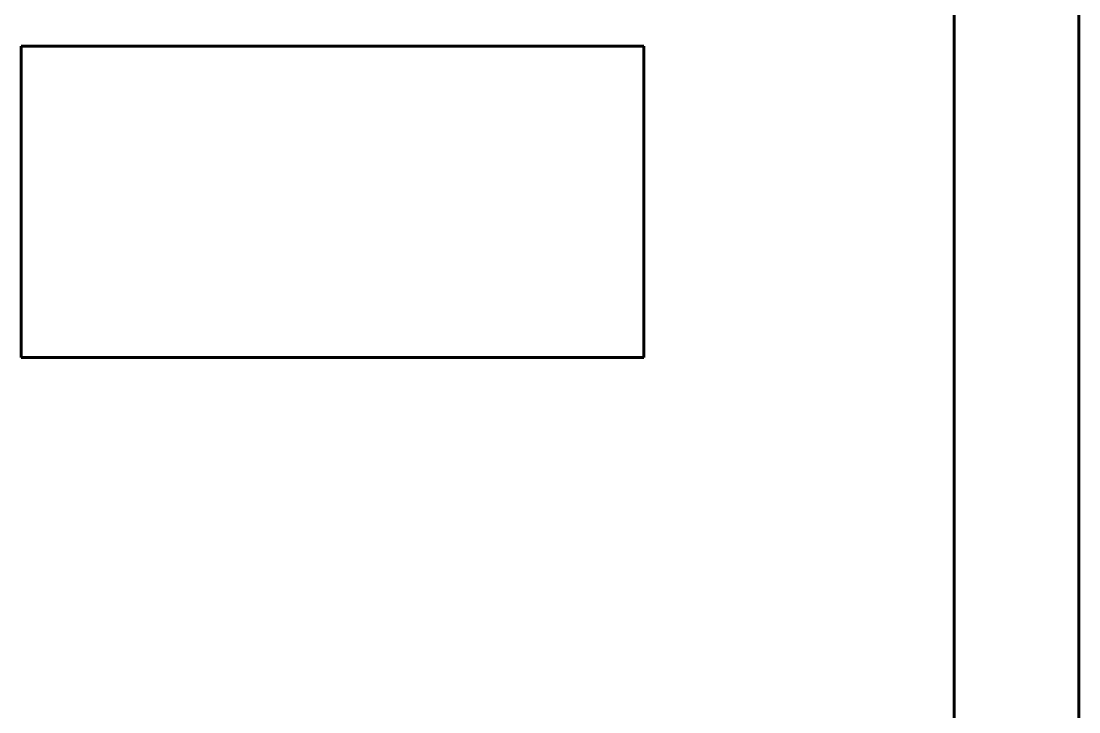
# Model space of a CAD drawing. Extents: x 0 to 297, y 0 to 292.
# Drawn here: x 191.645 to 195.892, y 70.792 to 73.565 of the extents above; entities that cross this region are included whole.
import ezdxf

# ---------------------------------------------------------------- set-up
doc = ezdxf.new("R2010")
doc.units = 0
doc.header["$MEASUREMENT"] = 0
doc.linetypes.add('K5LT_BASIC', pattern=[0])
doc.layers.add('Системный слой', color=7, linetype='Continuous')

# ---------------------------------------------------------------- blocks, each defined once
blk = doc.blocks.new('*U')
at = {"layer": 'Системный слой', "linetype": 'K5LT_BASIC', "lineweight": 60}
for p, q in [((194.1453, 73.4655), (191.6453, 73.4655)), ((191.6453, 73.4655), (191.6453, 72.2155)), ((194.1453, 72.2155), (194.1453, 73.4655)), ((191.6453, 72.2155), (194.1453, 72.2155))]:
    blk.add_line(p, q, dxfattribs=at)

msp = doc.modelspace()

# ---------------------------------------------------------------- linework, layer by layer
at = {"layer": 'Системный слой', "linetype": 'K5LT_BASIC', "lineweight": 60}
for p, q in [((195.3918, 69.5189), (195.3918, 89.5189)), ((195.8918, 69.5186), (195.8918, 89.5189)), ((195.3918, 82.5186), (195.3918, 69.5189)), ((195.8918, 69.5186), (195.8918, 82.5186))]:
    msp.add_line(p, q, dxfattribs=at)

# ---------------------------------------------------------------- block references
at = {"layer": 'Системный слой'}
msp.add_blockref('*U', (0, 0), dxfattribs=at)
msp.add_blockref('*U', (0, 0), dxfattribs=at)
msp.add_blockref('*U', (0, 0), dxfattribs=at)
msp.add_blockref('*U', (0, 0), dxfattribs=at)
msp.add_blockref('*U', (0, 0), dxfattribs=at)
msp.add_blockref('*U', (0, 0), dxfattribs=at)
msp.add_blockref('*U', (0, 0), dxfattribs=at)
msp.add_blockref('*U', (0, 0), dxfattribs=at)
msp.add_blockref('*U', (0, 0), dxfattribs=at)
msp.add_blockref('*U', (0, 0), dxfattribs=at)
msp.add_blockref('*U', (0, 0), dxfattribs=at)
msp.add_blockref('*U', (0, 0), dxfattribs=at)
msp.add_blockref('*U', (0, 0), dxfattribs=at)
msp.add_blockref('*U', (0, 0), dxfattribs=at)
msp.add_blockref('*U', (0, 0), dxfattribs=at)
msp.add_blockref('*U', (0, 0), dxfattribs=at)
msp.add_blockref('*U', (0, 0), dxfattribs=at)
msp.add_blockref('*U', (0, 0), dxfattribs=at)
msp.add_blockref('*U', (0, 0), dxfattribs=at)
msp.add_blockref('*U', (0, 0), dxfattribs=at)
msp.add_blockref('*U', (0, 0), dxfattribs=at)
msp.add_blockref('*U', (0, 0), dxfattribs=at)
msp.add_blockref('*U', (0, 0), dxfattribs=at)
msp.add_blockref('*U', (0, 0), dxfattribs=at)
msp.add_blockref('*U', (0, 0), dxfattribs=at)
msp.add_blockref('*U', (0, 0), dxfattribs=at)
msp.add_blockref('*U', (0, 0), dxfattribs=at)
msp.add_blockref('*U', (0, 0), dxfattribs=at)
msp.add_blockref('*U', (0, 0), dxfattribs=at)
msp.add_blockref('*U', (0, 0), dxfattribs=at)
msp.add_blockref('*U', (0, 0), dxfattribs=at)
msp.add_blockref('*U', (0, 0), dxfattribs=at)
msp.add_blockref('*U', (0, 0), dxfattribs=at)
msp.add_blockref('*U', (0, 0), dxfattribs=at)
msp.add_blockref('*U', (0, 0), dxfattribs=at)
msp.add_blockref('*U', (0, 0), dxfattribs=at)
msp.add_blockref('*U', (0, 0), dxfattribs=at)
msp.add_blockref('*U', (0, 0), dxfattribs=at)
msp.add_blockref('*U', (0, 0), dxfattribs=at)
msp.add_blockref('*U', (0, 0), dxfattribs=at)
msp.add_blockref('*U', (0, 0), dxfattribs=at)
msp.add_blockref('*U', (0, 0), dxfattribs=at)
msp.add_blockref('*U', (0, 0), dxfattribs=at)
msp.add_blockref('*U', (0, 0), dxfattribs=at)
msp.add_blockref('*U', (0, 0), dxfattribs=at)
msp.add_blockref('*U', (0, 0), dxfattribs=at)
msp.add_blockref('*U', (0, 0), dxfattribs=at)
msp.add_blockref('*U', (0, 0), dxfattribs=at)
msp.add_blockref('*U', (0, 0), dxfattribs=at)
msp.add_blockref('*U', (0, 0), dxfattribs=at)
msp.add_blockref('*U', (0, 0), dxfattribs=at)
msp.add_blockref('*U', (0, 0), dxfattribs=at)
msp.add_blockref('*U', (0, 0), dxfattribs=at)
msp.add_blockref('*U', (0, 0), dxfattribs=at)
msp.add_blockref('*U', (0, 0), dxfattribs=at)
msp.add_blockref('*U', (0, 0), dxfattribs=at)
msp.add_blockref('*U', (0, 0), dxfattribs=at)
msp.add_blockref('*U', (0, 0), dxfattribs=at)
msp.add_blockref('*U', (0, 0), dxfattribs=at)
msp.add_blockref('*U', (0, 0), dxfattribs=at)
msp.add_blockref('*U', (0, 0), dxfattribs=at)
msp.add_blockref('*U', (0, 0), dxfattribs=at)
msp.add_blockref('*U', (0, 0), dxfattribs=at)
msp.add_blockref('*U', (0, 0), dxfattribs=at)
msp.add_blockref('*U', (0, 0), dxfattribs=at)
msp.add_blockref('*U', (0, 0), dxfattribs=at)
msp.add_blockref('*U', (0, 0), dxfattribs=at)
msp.add_blockref('*U', (0, 0), dxfattribs=at)
msp.add_blockref('*U', (0, 0), dxfattribs=at)
msp.add_blockref('*U', (0, 0), dxfattribs=at)
msp.add_blockref('*U', (0, 0), dxfattribs=at)
msp.add_blockref('*U', (0, 0), dxfattribs=at)
msp.add_blockref('*U', (0, 0), dxfattribs=at)
msp.add_blockref('*U', (0, 0), dxfattribs=at)
msp.add_blockref('*U', (0, 0), dxfattribs=at)
msp.add_blockref('*U', (0, 0), dxfattribs=at)
msp.add_blockref('*U', (0, 0), dxfattribs=at)
msp.add_blockref('*U', (0, 0), dxfattribs=at)
msp.add_blockref('*U', (0, 0), dxfattribs=at)
msp.add_blockref('*U', (0, 0), dxfattribs=at)
msp.add_blockref('*U', (0, 0), dxfattribs=at)
msp.add_blockref('*U', (0, 0), dxfattribs=at)
msp.add_blockref('*U', (0, 0), dxfattribs=at)
msp.add_blockref('*U', (0, 0), dxfattribs=at)
msp.add_blockref('*U', (0, 0), dxfattribs=at)
msp.add_blockref('*U', (0, 0), dxfattribs=at)
msp.add_blockref('*U', (0, 0), dxfattribs=at)
msp.add_blockref('*U', (0, 0), dxfattribs=at)
msp.add_blockref('*U', (0, 0), dxfattribs=at)
msp.add_blockref('*U', (0, 0), dxfattribs=at)
msp.add_blockref('*U', (0, 0), dxfattribs=at)
msp.add_blockref('*U', (0, 0), dxfattribs=at)
msp.add_blockref('*U', (0, 0), dxfattribs=at)
msp.add_blockref('*U', (0, 0), dxfattribs=at)
msp.add_blockref('*U', (0, 0), dxfattribs=at)
msp.add_blockref('*U', (0, 0), dxfattribs=at)
msp.add_blockref('*U', (0, 0), dxfattribs=at)
msp.add_blockref('*U', (0, 0), dxfattribs=at)
msp.add_blockref('*U', (0, 0), dxfattribs=at)
msp.add_blockref('*U', (0, 0), dxfattribs=at)
msp.add_blockref('*U', (0, 0), dxfattribs=at)
msp.add_blockref('*U', (0, 0), dxfattribs=at)
msp.add_blockref('*U', (0, 0), dxfattribs=at)
msp.add_blockref('*U', (0, 0), dxfattribs=at)
msp.add_blockref('*U', (0, 0), dxfattribs=at)
msp.add_blockref('*U', (0, 0), dxfattribs=at)
msp.add_blockref('*U', (0, 0), dxfattribs=at)
msp.add_blockref('*U', (0, 0), dxfattribs=at)
msp.add_blockref('*U', (0, 0), dxfattribs=at)
msp.add_blockref('*U', (0, 0), dxfattribs=at)
msp.add_blockref('*U', (0, 0), dxfattribs=at)
msp.add_blockref('*U', (0, 0), dxfattribs=at)
msp.add_blockref('*U', (0, 0), dxfattribs=at)
msp.add_blockref('*U', (0, 0), dxfattribs=at)
msp.add_blockref('*U', (0, 0), dxfattribs=at)
msp.add_blockref('*U', (0, 0), dxfattribs=at)
msp.add_blockref('*U', (0, 0), dxfattribs=at)
msp.add_blockref('*U', (0, 0), dxfattribs=at)
msp.add_blockref('*U', (0, 0), dxfattribs=at)
msp.add_blockref('*U', (0, 0), dxfattribs=at)
msp.add_blockref('*U', (0, 0), dxfattribs=at)
msp.add_blockref('*U', (0, 0), dxfattribs=at)
msp.add_blockref('*U', (0, 0), dxfattribs=at)
msp.add_blockref('*U', (0, 0), dxfattribs=at)
msp.add_blockref('*U', (0, 0), dxfattribs=at)
msp.add_blockref('*U', (0, 0), dxfattribs=at)
msp.add_blockref('*U', (0, 0), dxfattribs=at)
msp.add_blockref('*U', (0, 0), dxfattribs=at)
msp.add_blockref('*U', (0, 0), dxfattribs=at)
msp.add_blockref('*U', (0, 0), dxfattribs=at)
msp.add_blockref('*U', (0, 0), dxfattribs=at)
msp.add_blockref('*U', (0, 0), dxfattribs=at)
msp.add_blockref('*U', (0, 0), dxfattribs=at)
msp.add_blockref('*U', (0, 0), dxfattribs=at)
msp.add_blockref('*U', (0, 0), dxfattribs=at)
msp.add_blockref('*U', (0, 0), dxfattribs=at)
msp.add_blockref('*U', (0, 0), dxfattribs=at)
msp.add_blockref('*U', (0, 0), dxfattribs=at)
msp.add_blockref('*U', (0, 0), dxfattribs=at)
msp.add_blockref('*U', (0, 0), dxfattribs=at)
msp.add_blockref('*U', (0, 0), dxfattribs=at)
msp.add_blockref('*U', (0, 0), dxfattribs=at)
msp.add_blockref('*U', (0, 0), dxfattribs=at)
msp.add_blockref('*U', (0, 0), dxfattribs=at)
msp.add_blockref('*U', (0, 0), dxfattribs=at)
msp.add_blockref('*U', (0, 0), dxfattribs=at)
msp.add_blockref('*U', (0, 0), dxfattribs=at)
msp.add_blockref('*U', (0, 0), dxfattribs=at)
msp.add_blockref('*U', (0, 0), dxfattribs=at)
msp.add_blockref('*U', (0, 0), dxfattribs=at)
msp.add_blockref('*U', (0, 0), dxfattribs=at)
msp.add_blockref('*U', (0, 0), dxfattribs=at)
msp.add_blockref('*U', (0, 0), dxfattribs=at)
msp.add_blockref('*U', (0, 0), dxfattribs=at)
msp.add_blockref('*U', (0, 0), dxfattribs=at)
msp.add_blockref('*U', (0, 0), dxfattribs=at)
msp.add_blockref('*U', (0, 0), dxfattribs=at)
msp.add_blockref('*U', (0, 0), dxfattribs=at)
msp.add_blockref('*U', (0, 0), dxfattribs=at)
msp.add_blockref('*U', (0, 0), dxfattribs=at)
msp.add_blockref('*U', (0, 0), dxfattribs=at)
msp.add_blockref('*U', (0, 0), dxfattribs=at)
msp.add_blockref('*U', (0, 0), dxfattribs=at)
msp.add_blockref('*U', (0, 0), dxfattribs=at)
msp.add_blockref('*U', (0, 0), dxfattribs=at)
msp.add_blockref('*U', (0, 0), dxfattribs=at)
msp.add_blockref('*U', (0, 0), dxfattribs=at)
msp.add_blockref('*U', (0, 0), dxfattribs=at)
msp.add_blockref('*U', (0, 0), dxfattribs=at)
msp.add_blockref('*U', (0, 0), dxfattribs=at)
msp.add_blockref('*U', (0, 0), dxfattribs=at)
msp.add_blockref('*U', (0, 0), dxfattribs=at)
msp.add_blockref('*U', (0, 0), dxfattribs=at)
msp.add_blockref('*U', (0, 0), dxfattribs=at)
msp.add_blockref('*U', (0, 0), dxfattribs=at)
msp.add_blockref('*U', (0, 0), dxfattribs=at)
msp.add_blockref('*U', (0, 0), dxfattribs=at)
msp.add_blockref('*U', (0, 0), dxfattribs=at)
msp.add_blockref('*U', (0, 0), dxfattribs=at)
msp.add_blockref('*U', (0, 0), dxfattribs=at)
msp.add_blockref('*U', (0, 0), dxfattribs=at)
msp.add_blockref('*U', (0, 0), dxfattribs=at)
msp.add_blockref('*U', (0, 0), dxfattribs=at)
msp.add_blockref('*U', (0, 0), dxfattribs=at)
msp.add_blockref('*U', (0, 0), dxfattribs=at)
msp.add_blockref('*U', (0, 0), dxfattribs=at)
msp.add_blockref('*U', (0, 0), dxfattribs=at)
msp.add_blockref('*U', (0, 0), dxfattribs=at)
msp.add_blockref('*U', (0, 0), dxfattribs=at)
msp.add_blockref('*U', (0, 0), dxfattribs=at)
msp.add_blockref('*U', (0, 0), dxfattribs=at)
msp.add_blockref('*U', (0, 0), dxfattribs=at)
msp.add_blockref('*U', (0, 0), dxfattribs=at)
msp.add_blockref('*U', (0, 0), dxfattribs=at)
msp.add_blockref('*U', (0, 0), dxfattribs=at)
msp.add_blockref('*U', (0, 0), dxfattribs=at)
msp.add_blockref('*U', (0, 0), dxfattribs=at)
msp.add_blockref('*U', (0, 0), dxfattribs=at)
msp.add_blockref('*U', (0, 0), dxfattribs=at)
msp.add_blockref('*U', (0, 0), dxfattribs=at)
msp.add_blockref('*U', (0, 0), dxfattribs=at)
msp.add_blockref('*U', (0, 0), dxfattribs=at)
msp.add_blockref('*U', (0, 0), dxfattribs=at)
msp.add_blockref('*U', (0, 0), dxfattribs=at)
msp.add_blockref('*U', (0, 0), dxfattribs=at)
msp.add_blockref('*U', (0, 0), dxfattribs=at)
msp.add_blockref('*U', (0, 0), dxfattribs=at)
msp.add_blockref('*U', (0, 0), dxfattribs=at)
msp.add_blockref('*U', (0, 0), dxfattribs=at)
msp.add_blockref('*U', (0, 0), dxfattribs=at)
msp.add_blockref('*U', (0, 0), dxfattribs=at)
msp.add_blockref('*U', (0, 0), dxfattribs=at)
msp.add_blockref('*U', (0, 0), dxfattribs=at)
msp.add_blockref('*U', (0, 0), dxfattribs=at)
msp.add_blockref('*U', (0, 0), dxfattribs=at)
msp.add_blockref('*U', (0, 0), dxfattribs=at)
msp.add_blockref('*U', (0, 0), dxfattribs=at)
msp.add_blockref('*U', (0, 0), dxfattribs=at)
msp.add_blockref('*U', (0, 0), dxfattribs=at)
msp.add_blockref('*U', (0, 0), dxfattribs=at)
msp.add_blockref('*U', (0, 0), dxfattribs=at)
msp.add_blockref('*U', (0, 0), dxfattribs=at)
msp.add_blockref('*U', (0, 0), dxfattribs=at)
msp.add_blockref('*U', (0, 0), dxfattribs=at)
msp.add_blockref('*U', (0, 0), dxfattribs=at)
msp.add_blockref('*U', (0, 0), dxfattribs=at)
msp.add_blockref('*U', (0, 0), dxfattribs=at)
msp.add_blockref('*U', (0, 0), dxfattribs=at)
msp.add_blockref('*U', (0, 0), dxfattribs=at)
msp.add_blockref('*U', (0, 0), dxfattribs=at)
msp.add_blockref('*U', (0, 0), dxfattribs=at)
msp.add_blockref('*U', (0, 0), dxfattribs=at)
msp.add_blockref('*U', (0, 0), dxfattribs=at)
msp.add_blockref('*U', (0, 0), dxfattribs=at)
msp.add_blockref('*U', (0, 0), dxfattribs=at)
msp.add_blockref('*U', (0, 0), dxfattribs=at)
msp.add_blockref('*U', (0, 0), dxfattribs=at)
msp.add_blockref('*U', (0, 0), dxfattribs=at)
msp.add_blockref('*U', (0, 0), dxfattribs=at)
msp.add_blockref('*U', (0, 0), dxfattribs=at)
msp.add_blockref('*U', (0, 0), dxfattribs=at)
msp.add_blockref('*U', (0, 0), dxfattribs=at)
msp.add_blockref('*U', (0, 0), dxfattribs=at)
msp.add_blockref('*U', (0, 0), dxfattribs=at)
msp.add_blockref('*U', (0, 0), dxfattribs=at)
msp.add_blockref('*U', (0, 0), dxfattribs=at)
msp.add_blockref('*U', (0, 0), dxfattribs=at)
msp.add_blockref('*U', (0, 0), dxfattribs=at)
msp.add_blockref('*U', (0, 0), dxfattribs=at)
msp.add_blockref('*U', (0, 0), dxfattribs=at)
msp.add_blockref('*U', (0, 0), dxfattribs=at)
msp.add_blockref('*U', (0, 0), dxfattribs=at)
msp.add_blockref('*U', (0, 0), dxfattribs=at)
msp.add_blockref('*U', (0, 0), dxfattribs=at)
msp.add_blockref('*U', (0, 0), dxfattribs=at)
msp.add_blockref('*U', (0, 0), dxfattribs=at)
msp.add_blockref('*U', (0, 0), dxfattribs=at)
msp.add_blockref('*U', (0, 0), dxfattribs=at)
msp.add_blockref('*U', (0, 0), dxfattribs=at)
msp.add_blockref('*U', (0, 0), dxfattribs=at)
msp.add_blockref('*U', (0, 0), dxfattribs=at)
msp.add_blockref('*U', (0, 0), dxfattribs=at)
msp.add_blockref('*U', (0, 0), dxfattribs=at)
msp.add_blockref('*U', (0, 0), dxfattribs=at)
msp.add_blockref('*U', (0, 0), dxfattribs=at)
msp.add_blockref('*U', (0, 0), dxfattribs=at)
msp.add_blockref('*U', (0, 0), dxfattribs=at)
msp.add_blockref('*U', (0, 0), dxfattribs=at)
msp.add_blockref('*U', (0, 0), dxfattribs=at)
msp.add_blockref('*U', (0, 0), dxfattribs=at)
msp.add_blockref('*U', (0, 0), dxfattribs=at)
msp.add_blockref('*U', (0, 0), dxfattribs=at)
msp.add_blockref('*U', (0, 0), dxfattribs=at)
msp.add_blockref('*U', (0, 0), dxfattribs=at)
msp.add_blockref('*U', (0, 0), dxfattribs=at)
msp.add_blockref('*U', (0, 0), dxfattribs=at)
msp.add_blockref('*U', (0, 0), dxfattribs=at)
msp.add_blockref('*U', (0, 0), dxfattribs=at)
msp.add_blockref('*U', (0, 0), dxfattribs=at)
msp.add_blockref('*U', (0, 0), dxfattribs=at)
msp.add_blockref('*U', (0, 0), dxfattribs=at)
msp.add_blockref('*U', (0, 0), dxfattribs=at)
msp.add_blockref('*U', (0, 0), dxfattribs=at)
msp.add_blockref('*U', (0, 0), dxfattribs=at)
msp.add_blockref('*U', (0, 0), dxfattribs=at)
msp.add_blockref('*U', (0, 0), dxfattribs=at)
msp.add_blockref('*U', (0, 0), dxfattribs=at)
msp.add_blockref('*U', (0, 0), dxfattribs=at)
msp.add_blockref('*U', (0, 0), dxfattribs=at)
msp.add_blockref('*U', (0, 0), dxfattribs=at)
msp.add_blockref('*U', (0, 0), dxfattribs=at)
msp.add_blockref('*U', (0, 0), dxfattribs=at)
msp.add_blockref('*U', (0, 0), dxfattribs=at)
msp.add_blockref('*U', (0, 0), dxfattribs=at)
msp.add_blockref('*U', (0, 0), dxfattribs=at)
msp.add_blockref('*U', (0, 0), dxfattribs=at)
msp.add_blockref('*U', (0, 0), dxfattribs=at)
msp.add_blockref('*U', (0, 0), dxfattribs=at)
msp.add_blockref('*U', (0, 0), dxfattribs=at)
msp.add_blockref('*U', (0, 0), dxfattribs=at)
msp.add_blockref('*U', (0, 0), dxfattribs=at)
msp.add_blockref('*U', (0, 0), dxfattribs=at)
msp.add_blockref('*U', (0, 0), dxfattribs=at)
msp.add_blockref('*U', (0, 0), dxfattribs=at)
msp.add_blockref('*U', (0, 0), dxfattribs=at)
msp.add_blockref('*U', (0, 0), dxfattribs=at)
msp.add_blockref('*U', (0, 0), dxfattribs=at)
msp.add_blockref('*U', (0, 0), dxfattribs=at)
msp.add_blockref('*U', (0, 0), dxfattribs=at)
msp.add_blockref('*U', (0, 0), dxfattribs=at)
msp.add_blockref('*U', (0, 0), dxfattribs=at)
msp.add_blockref('*U', (0, 0), dxfattribs=at)
msp.add_blockref('*U', (0, 0), dxfattribs=at)
msp.add_blockref('*U', (0, 0), dxfattribs=at)
msp.add_blockref('*U', (0, 0), dxfattribs=at)
msp.add_blockref('*U', (0, 0), dxfattribs=at)
msp.add_blockref('*U', (0, 0), dxfattribs=at)
msp.add_blockref('*U', (0, 0), dxfattribs=at)
msp.add_blockref('*U', (0, 0), dxfattribs=at)
msp.add_blockref('*U', (0, 0), dxfattribs=at)
msp.add_blockref('*U', (0, 0), dxfattribs=at)
msp.add_blockref('*U', (0, 0), dxfattribs=at)
msp.add_blockref('*U', (0, 0), dxfattribs=at)
msp.add_blockref('*U', (0, 0), dxfattribs=at)
msp.add_blockref('*U', (0, 0), dxfattribs=at)
msp.add_blockref('*U', (0, 0), dxfattribs=at)
msp.add_blockref('*U', (0, 0), dxfattribs=at)
msp.add_blockref('*U', (0, 0), dxfattribs=at)
msp.add_blockref('*U', (0, 0), dxfattribs=at)
msp.add_blockref('*U', (0, 0), dxfattribs=at)
msp.add_blockref('*U', (0, 0), dxfattribs=at)
msp.add_blockref('*U', (0, 0), dxfattribs=at)
msp.add_blockref('*U', (0, 0), dxfattribs=at)
msp.add_blockref('*U', (0, 0), dxfattribs=at)
msp.add_blockref('*U', (0, 0), dxfattribs=at)
msp.add_blockref('*U', (0, 0), dxfattribs=at)
msp.add_blockref('*U', (0, 0), dxfattribs=at)
msp.add_blockref('*U', (0, 0), dxfattribs=at)
msp.add_blockref('*U', (0, 0), dxfattribs=at)
msp.add_blockref('*U', (0, 0), dxfattribs=at)
msp.add_blockref('*U', (0, 0), dxfattribs=at)
msp.add_blockref('*U', (0, 0), dxfattribs=at)
msp.add_blockref('*U', (0, 0), dxfattribs=at)
msp.add_blockref('*U', (0, 0), dxfattribs=at)
msp.add_blockref('*U', (0, 0), dxfattribs=at)
msp.add_blockref('*U', (0, 0), dxfattribs=at)
msp.add_blockref('*U', (0, 0), dxfattribs=at)
msp.add_blockref('*U', (0, 0), dxfattribs=at)
msp.add_blockref('*U', (0, 0), dxfattribs=at)
msp.add_blockref('*U', (0, 0), dxfattribs=at)
msp.add_blockref('*U', (0, 0), dxfattribs=at)
msp.add_blockref('*U', (0, 0), dxfattribs=at)
msp.add_blockref('*U', (0, 0), dxfattribs=at)
msp.add_blockref('*U', (0, 0), dxfattribs=at)
msp.add_blockref('*U', (0, 0), dxfattribs=at)
msp.add_blockref('*U', (0, 0), dxfattribs=at)
msp.add_blockref('*U', (0, 0), dxfattribs=at)
msp.add_blockref('*U', (0, 0), dxfattribs=at)
msp.add_blockref('*U', (0, 0), dxfattribs=at)
msp.add_blockref('*U', (0, 0), dxfattribs=at)
msp.add_blockref('*U', (0, 0), dxfattribs=at)
msp.add_blockref('*U', (0, 0), dxfattribs=at)
msp.add_blockref('*U', (0, 0), dxfattribs=at)
msp.add_blockref('*U', (0, 0), dxfattribs=at)

doc.saveas('drawing.dxf')
